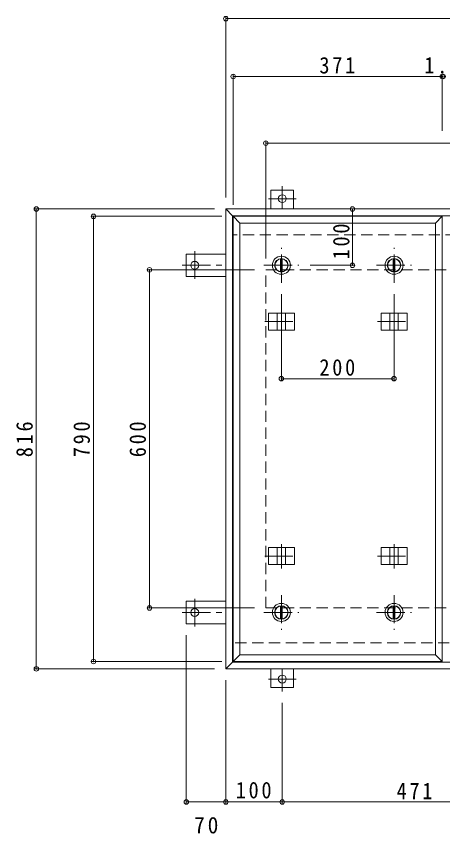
# Model space of a CAD drawing. Units: millimetres on the paper, enlarged 2 times, with parts at other scales. Extents: x -524 to 522, y -392 to 344.
# Drawn here: x -500.3 to -349, y -24.5 to 265.5 of the extents above; entities that cross this region are included whole.
import ezdxf

# ---------------------------------------------------------------- set-up
doc = ezdxf.new("R2010")
doc.units = ezdxf.units.MM
doc.header["$LTSCALE"] = 2
doc.header["$PDMODE"] = 32
doc.header["$PDSIZE"] = 1.6
doc.linetypes.add('CHAIN1', pattern=[8, 5, -1, 1, -1])
doc.linetypes.add('DASHED2', pattern=[3, 2, -1])
for name, color, linetype, lineweight in [('0-1_躯体', 2, 'DASHED2', 9), ('0-2_仕上', 4, 'Continuous', 9), ('0-3_建具', 4, 'Continuous', 9), ('0-C_084', 2, 'Continuous', 9), ('0-E_090', 3, 'Continuous', 9), ('0-F_092', 7, 'Continuous', 9)]:
    doc.layers.add(name, color=color, linetype=linetype, lineweight=lineweight)
doc.styles.add('ＭＳ ゴシック', font='')
doc.styles.get('ＭＳ ゴシック').set_extended_font_data('MS Gothic')

msp = doc.modelspace()

# ---------------------------------------------------------------- linework, layer by layer
at = {"layer": '0-1_躯体'}
for p, q in [((-199.949, 188.001), (-423.549, 188.001)), ((-411.749, 55.601), (-411.749, 175.601)), ((-411.749, 175.601), (-211.749, 175.601)), ((-411.749, 55.601), (-211.749, 55.601)), ((-274.649, 43.201), (-423.549, 43.201))]:
    msp.add_line(p, q, dxfattribs=at)
at = {"layer": '0-2_仕上'}
for p, q in [((-423.349, 36.601), (-423.349, 194.601)), ((-423.349, 194.601), (-349.149, 194.601)), ((-349.149, 36.601), (-349.149, 194.601)), ((-351.549, 39.001), (-351.549, 192.201))]:
    msp.add_line(p, q, dxfattribs=at)
for points in [[(-420.949, 39.001), (-420.949, 192.201), (-423.349, 194.601)], [(-420.949, 192.201), (-351.549, 192.201), (-349.149, 194.601)], [(-420.949, 39.001), (-423.349, 36.601), (-349.149, 36.601)], [(-420.949, 39.001), (-351.549, 39.001), (-349.149, 36.601)]]:
    msp.add_lwpolyline(points, dxfattribs=at)
at = {"layer": '0-3_建具', "color": 2}
for p, q in [((-425.949, 197.201), (-423.549, 194.801)), ((-425.949, 34.001), (-425.949, 197.201)), ((-197.549, 197.201), (-425.949, 197.201)), ((-423.549, 36.401), (-423.549, 194.801)), ((-199.949, 194.801), (-423.549, 194.801)), ((-425.949, 34.001), (-423.549, 36.401)), ((-199.949, 36.401), (-423.549, 36.401)), ((-197.549, 34.001), (-425.949, 34.001))]:
    msp.add_line(p, q, dxfattribs=at)
at = {"layer": '0-3_建具'}
for p, q in [((-410.867, 160.201), (-410.867, 154.201)), ((-410.867, 160.201), (-401.632, 160.201)), ((-407.749, 160.201), (-407.749, 154.201)), ((-404.749, 160.201), (-404.749, 154.201)), ((-401.632, 160.201), (-401.632, 154.201)), ((-370.867, 160.201), (-370.867, 154.201)), ((-370.867, 160.201), (-361.632, 160.201)), ((-367.749, 160.201), (-367.749, 154.201)), ((-364.749, 160.201), (-364.749, 154.201)), ((-361.632, 160.201), (-361.632, 154.201)), ((-410.867, 154.201), (-401.632, 154.201)), ((-370.867, 154.201), (-361.632, 154.201)), ((-410.867, 71.001), (-410.867, 77.001)), ((-410.867, 77.001), (-401.632, 77.001)), ((-407.749, 71.001), (-407.749, 77.001)), ((-404.749, 71.001), (-404.749, 77.001)), ((-401.632, 71.001), (-401.632, 77.001)), ((-370.867, 71.001), (-370.867, 77.001)), ((-370.867, 77.001), (-361.632, 77.001)), ((-367.749, 71.001), (-367.749, 77.001)), ((-364.749, 71.001), (-364.749, 77.001)), ((-361.632, 71.001), (-361.632, 77.001)), ((-410.867, 71.001), (-401.632, 71.001)), ((-370.867, 71.001), (-361.632, 71.001))]:
    msp.add_line(p, q, dxfattribs=at)
at = {"layer": '0-3_建具', "linetype": 'CHAIN1'}
for p, q in [((-406.249, 161.625), (-406.249, 152.977)), ((-366.249, 161.625), (-366.249, 152.977)), ((-412.131, 157.201), (-400.368, 157.201)), ((-372.131, 157.201), (-360.368, 157.201)), ((-406.249, 69.578), (-406.249, 78.225)), ((-366.249, 69.578), (-366.249, 78.225)), ((-412.131, 74.001), (-400.368, 74.001)), ((-372.131, 74.001), (-360.368, 74.001))]:
    msp.add_line(p, q, dxfattribs=at)
at = {"layer": '0-C_084', "linetype": 'CHAIN1'}
for p, q in [((-406.249, 171.001), (-406.249, 183.401)), ((-366.249, 171.001), (-366.249, 183.401)), ((-412.449, 177.201), (-400.049, 177.201)), ((-372.449, 177.201), (-360.049, 177.201)), ((-406.249, 60.201), (-406.249, 47.801)), ((-366.249, 60.201), (-366.249, 47.801)), ((-412.449, 54.001), (-400.049, 54.001)), ((-372.449, 54.001), (-360.049, 54.001))]:
    msp.add_line(p, q, dxfattribs=at)
at = {"layer": '0-C_084'}
for p, q in [((-406.549, 179.482), (-406.549, 174.921)), ((-405.949, 179.482), (-405.949, 174.921)), ((-366.549, 179.482), (-366.549, 174.921)), ((-365.949, 179.482), (-365.949, 174.921)), ((-406.549, 51.721), (-406.549, 56.281)), ((-405.949, 51.721), (-405.949, 56.281)), ((-366.549, 51.721), (-366.549, 56.281)), ((-365.949, 51.721), (-365.949, 56.281))]:
    msp.add_line(p, q, dxfattribs=at)
for centre, radius in [((-406.249, 177.201), 3.2), ((-366.249, 177.201), 3.2), ((-406.249, 177.201), 2.4), ((-406.249, 177.201), 2.3), ((-366.249, 177.201), 2.4), ((-366.249, 177.201), 2.3), ((-406.249, 54.001), 3.2), ((-406.249, 54.001), 2.4), ((-406.249, 54.001), 2.3), ((-366.249, 54.001), 3.2), ((-366.249, 54.001), 2.4), ((-366.249, 54.001), 2.3)]:
    msp.add_circle(centre, radius, dxfattribs=at)
at = {"layer": '0-E_090'}
for p, q in [((-401.949, 203.841), (-409.949, 203.841)), ((-409.949, 197.201), (-409.949, 203.841)), ((-401.949, 197.201), (-401.949, 203.841)), ((-439.989, 181.201), (-439.989, 173.201)), ((-425.949, 181.201), (-439.989, 181.201)), ((-425.949, 173.201), (-439.989, 173.201)), ((-439.989, 50.001), (-439.989, 58.001)), ((-425.949, 58.001), (-439.989, 58.001)), ((-425.949, 50.001), (-439.989, 50.001)), ((-409.949, 34.001), (-409.949, 27.361)), ((-401.949, 34.001), (-401.949, 27.361)), ((-401.949, 27.361), (-409.949, 27.361))]:
    msp.add_line(p, q, dxfattribs=at)
at = {"layer": '0-E_090', "linetype": 'CHAIN1'}
for p, q in [((-405.949, 205.273), (-405.949, 197.241)), ((-400.981, 200.841), (-410.759, 200.841)), ((-436.989, 182.169), (-436.989, 172.392)), ((-441.421, 177.201), (-425.949, 177.201)), ((-436.989, 49.033), (-436.989, 58.811)), ((-441.421, 54.001), (-425.949, 54.001)), ((-405.949, 25.93), (-405.949, 33.961)), ((-400.981, 30.361), (-410.759, 30.361))]:
    msp.add_line(p, q, dxfattribs=at)
at = {"layer": '0-E_090'}
for centre in [(-405.949, 200.841), (-436.989, 177.201), (-436.989, 54.001), (-405.949, 30.361)]:
    msp.add_circle(centre, 1.4, dxfattribs=at)
at = {"layer": '0-F_092'}
for p, q in [((-425.949, 265.344), (-425.949, 201.201)), ((-425.949, 264.744), (-197.549, 264.744)), ((-423.349, 244.785), (-423.349, 198.601)), ((-423.349, 244.185), (-349.149, 244.185)), ((-349.149, 244.785), (-349.149, 224.885)), ((-349.149, 244.185), (-348.849, 244.185)), ((-411.749, 221.145), (-411.749, 179.601)), ((-411.749, 220.545), (-211.749, 220.545)), ((-493.83, 197.201), (-429.949, 197.201)), ((-493.23, 197.201), (-493.23, 34.001)), ((-473.541, 194.601), (-427.349, 194.601)), ((-472.941, 36.601), (-472.941, 194.601)), ((-381.016, 197.201), (-381.016, 177.201)), ((-380.416, 177.201), (-396.049, 177.201)), ((-453.651, 175.601), (-415.749, 175.601)), ((-453.051, 55.601), (-453.051, 175.601)), ((-406.249, 136.358), (-406.249, 167.001)), ((-366.249, 136.358), (-366.249, 167.001)), ((-406.249, 136.958), (-366.249, 136.958)), ((-453.651, 55.601), (-415.749, 55.601)), ((-439.989, -13.85), (-439.989, 46.001)), ((-473.541, 36.601), (-427.349, 36.601)), ((-493.83, 34.001), (-429.949, 34.001)), ((-425.949, -13.85), (-425.949, 30.001)), ((-405.949, -13.85), (-405.949, 21.93)), ((-439.989, -13.25), (-425.949, -13.25)), ((-425.949, -13.25), (-405.949, -13.25)), ((-405.949, -13.25), (-311.749, -13.25))]:
    msp.add_line(p, q, dxfattribs=at)
for p in [(-425.949, 264.744), (-423.349, 244.185), (-349.149, 244.185), (-348.849, 244.185), (-411.749, 220.545), (-493.23, 197.201), (-381.016, 197.201), (-472.941, 194.601), (-381.016, 177.201), (-453.051, 175.601), (-406.249, 136.958), (-366.249, 136.958), (-453.051, 55.601), (-472.941, 36.601), (-493.23, 34.001), (-439.989, -13.25), (-425.949, -13.25), (-405.949, -13.25)]:
    msp.add_point(p, dxfattribs=at)

# ---------------------------------------------------------------- texts
at = {"layer": '0-F_092', "color": 2, "char_height": 5.865, "attachment_point": 7, "style": 'ＭＳ ゴシック'}
for s, insert in [('\\T1.27;\\W0.9;371', (-392.749, 245.185)), ('\\T1.27;\\W0.9;1.5', (-355.499, 245.185)), ('\\T1.27;\\W0.9;200', (-392.749, 137.958)), ('\\T1.27;\\W0.9;100', (-422.449, -12.05)), ('\\T1.27;\\W0.9;471', (-365.349, -12.25)), ('\\T1.27;\\W0.95;70', (-437.219, -24.486))]:
    msp.add_mtext(s, dxfattribs=dict(at, insert=insert))
at = {"layer": '0-F_092', "color": 2, "char_height": 5.865, "attachment_point": 7, "rotation": 90, "style": 'ＭＳ ゴシック'}
for s, insert in [('\\T1.27;\\W0.9;100', (-382.016, 179.312)), ('\\T1.27;\\W0.9;816', (-494.43, 109.101)), ('\\T1.27;\\W0.9;790', (-474.141, 109.101)), ('\\T1.27;\\W0.9;600', (-454.251, 109.101))]:
    msp.add_mtext(s, dxfattribs=dict(at, insert=insert))

doc.saveas('drawing.dxf')
